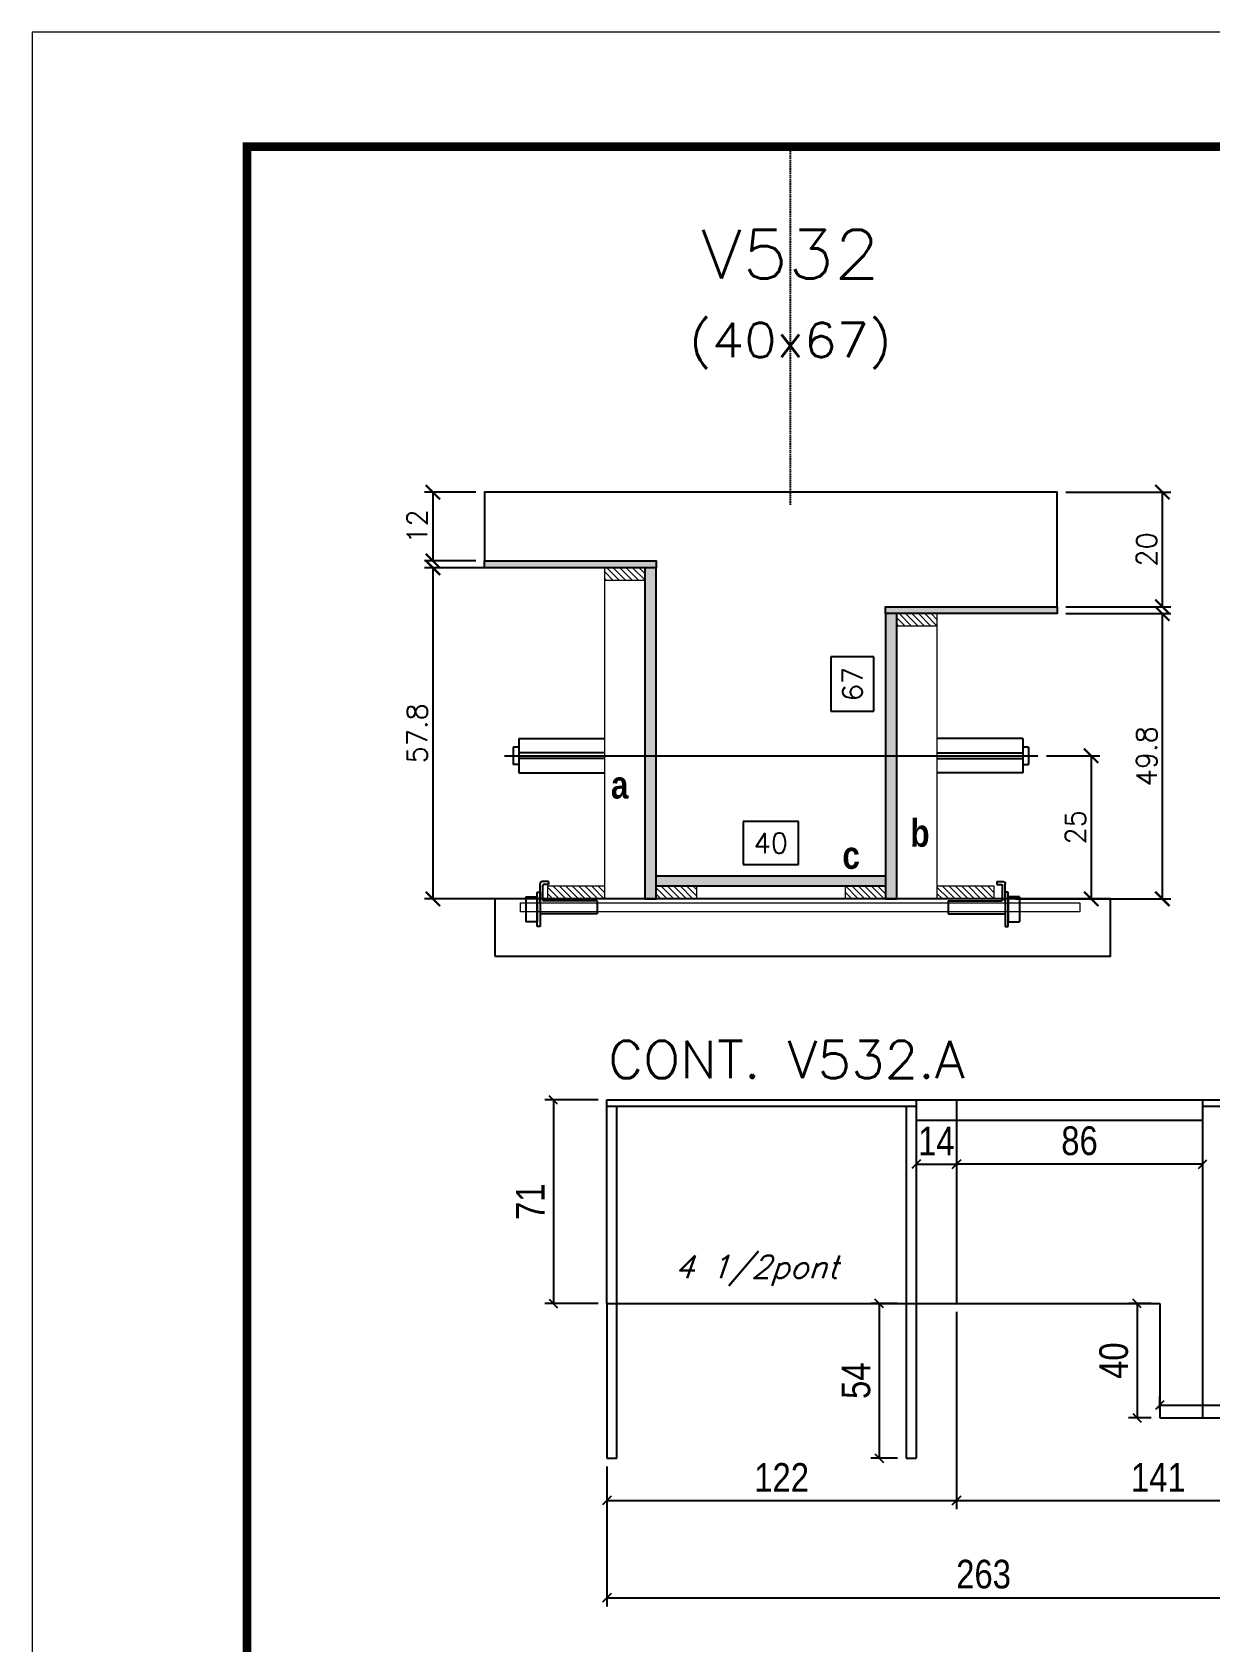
# Model space of a CAD drawing. Extents: x -21493 to -15213, y -12134 to 11887.
# Drawn here: x -16738 to -16327, y 2137 to 2699 of the extents above; entities that cross this region are included whole.
import ezdxf
from ezdxf.enums import TextEntityAlignment as Align

# ---------------------------------------------------------------- set-up
doc = ezdxf.new("R2010")
doc.units = 0
doc.linetypes.add('DASHED', pattern=[0.75, 0.5, -0.25])
doc.linetypes.add('HIDDEN', pattern=[0.375, 0.25, -0.125])
for name, color, linetype in [('barrote', 251, 'Continuous'), ('COTA', 241, 'Continuous'), ('Cota Seção (2x)', 4, 'Continuous'), ('detalhes', 4, 'Continuous'), ('Painéis', 200, 'Continuous'), ('presilha', 1, 'Continuous'), ('SARR_2.2x7', 40, 'Continuous'), ('SARR_3.5x7', 81, 'Continuous'), ('TENSOR', 3, 'Continuous'), ('texto', 7, 'Continuous'), ('Texto de Titulo', 7, 'Continuous'), ('Texto Qtd Sarr', 242, 'Continuous')]:
    doc.layers.add(name, color=color, linetype=linetype)
for name, color, linetype, lineweight in [('CONCRETO', 251, 'Continuous', 25), ('Folhas', 255, 'Continuous', 9), ('Hachura', 251, 'Continuous', 9), ('Madeira', 126, 'Continuous', 18), ('SARRAFO DE PRESSAO', 251, 'DASHED', 9), ('SCO-___-LAJ', 2, 'Continuous', 0), ('Texto Seção', 7, 'Continuous', 15)]:
    doc.layers.add(name, color=color, linetype=linetype, lineweight=lineweight)
doc.styles.add('COTA TECNICA', font='techl___.ttf', dxfattribs={"height": 10})
doc.styles.add('REGUA-120', font='ROMANS.shx', dxfattribs={"height": 15})
doc.styles.add('Romans', font='romans.shx')
doc.styles.add('TECNICA', font='techb___.ttf', dxfattribs={"height": 10})
doc.dimstyles.new('Cota Seção (2x)', dxfattribs={"dimtxt": 7, "dimasz": 5, "dimexe": 3, "dimexo": 3, "dimgap": 2, "dimtad": 3, "dimdec": 1, "dimlfac": 0.5, "dimzin": 12, "dimdsep": 46, "dimtxsty": 'Romans', "dimblk": 'ARCHTICK', "dimcen": 0, "dimclrd": 4, "dimclre": 4, "dimclrt": 1, "dimadec": 1, "dimazin": 3, "dimtfac": 1, "dimtdec": 1, "dimtmove": 0, "dimatfit": 3, "dimldrblk": 'OBLIQUE', "dimfxl": 1, "dimtolj": 1, "dimtzin": 12, "dimarcsym": 0})
doc.dimstyles.new('Cota Seção interna', dxfattribs={"dimtxt": 7, "dimasz": 6, "dimexe": 0.18, "dimexo": 2, "dimgap": -4, "dimtad": 3, "dimdec": 1, "dimlfac": 0.5, "dimzin": 12, "dimdsep": 46, "dimtxsty": 'Romans', "dimblk": 'ARCHTICK', "dimcen": 0.09, "dimse1": 1, "dimse2": 1, "dimsd1": 1, "dimsd2": 1, "dimclrd": 180, "dimclre": 5, "dimclrt": 1, "dimadec": 0, "dimazin": 3, "dimtfac": 1, "dimtdec": 1, "dimtofl": 0, "dimtmove": 0, "dimatfit": 3, "dimldrblk": 'ARCHTICK', "dimfxl": 1, "dimtolj": 1, "dimtzin": 0, "dimarcsym": 0})
doc.dimstyles.new('PAINEL', dxfattribs={"dimtxt": 10, "dimasz": 3, "dimexe": 3, "dimexo": 3, "dimgap": 3, "dimtad": 1, "dimdec": 1, "dimzin": 12, "dimdsep": 46, "dimtxsty": 'COTA TECNICA', "dimblk1": 'OBLIQUE', "dimblk2": 'OBLIQUE', "dimsah": 1, "dimcen": 0.9, "dimclrd": 4, "dimclre": 4, "dimclrt": 240, "dimadec": 1, "dimazin": 3, "dimtfac": 1, "dimtdec": 1, "dimtmove": 0, "dimatfit": 3, "dimfxl": 1, "dimtolj": 1, "dimtzin": 12, "dimarcsym": 0})

# ---------------------------------------------------------------- blocks, each defined once
blk = doc.blocks.new('_ArchTick')
at = {"color": 0, "linetype": 'ByBlock', "const_width": 0.15}
blk.add_lwpolyline([(-0.5, -0.5), (0.5, 0.5)], dxfattribs=at)
blk = doc.blocks.new('*D412')
at = {"layer": 'COTA', "color": 4, "lineweight": -2, "transparency": 16777216}
for p, q in [((-16377.52, 2495.67), (-16340.8, 2495.67)), ((-16343.8, 2396.07), (-16343.8, 2495.67)), ((-16395.12, 2396.07), (-16340.8, 2396.07))]:
    blk.add_line(p, q, dxfattribs=at)
at = {"layer": 'Defpoints', "color": 0, "transparency": 16777216}
for p in [(-16380.52, 2495.67), (-16343.8, 2495.67), (-16398.12, 2396.07)]:
    blk.add_point(p, dxfattribs=at)
at = {"layer": 'COTA', "color": 4, "lineweight": -2, "transparency": 16777216, "xscale": 5, "yscale": 5, "zscale": 5}
for p, rotation in [((-16343.8, 2495.67), 90), ((-16343.8, 2396.07), 270)]:
    blk.add_blockref('_ArchTick', p, dxfattribs=dict(at, rotation=rotation))
at = {"layer": 'COTA', "color": 1, "transparency": 16777216, "insert": (-16349.3, 2445.87), "char_height": 7, "attachment_point": 5, "rotation": 90, "style": 'Romans'}
blk.add_mtext('\\A1;49.8', dxfattribs=at)
blk = doc.blocks.new('_Oblique')
at = {"color": 0, "linetype": 'ByBlock', "lineweight": -2}
blk.add_line((-0.5, -0.5), (0.5, 0.5), dxfattribs=at)
blk = doc.blocks.new('*D413')
at = {"layer": 'COTA', "color": 4, "lineweight": -2, "transparency": 16777216}
for p, q in [((-16377.52, 2538.07), (-16340.8, 2538.07)), ((-16343.8, 2498.07), (-16343.8, 2538.07)), ((-16377.52, 2498.07), (-16340.8, 2498.07))]:
    blk.add_line(p, q, dxfattribs=at)
at = {"layer": 'Defpoints', "color": 0, "transparency": 16777216}
for p in [(-16380.52, 2538.07), (-16343.8, 2538.07), (-16380.52, 2498.07)]:
    blk.add_point(p, dxfattribs=at)
at = {"layer": 'COTA', "color": 4, "lineweight": -2, "transparency": 16777216, "xscale": 5, "yscale": 5, "zscale": 5}
for p, rotation in [((-16343.8, 2538.07), 90), ((-16343.8, 2498.07), 270)]:
    blk.add_blockref('_ArchTick', p, dxfattribs=dict(at, rotation=rotation))
at = {"layer": 'COTA', "color": 1, "transparency": 16777216, "insert": (-16349.3, 2518.07), "char_height": 7, "attachment_point": 5, "rotation": 90, "style": 'Romans'}
blk.add_mtext('\\A1;20', dxfattribs=at)
blk = doc.blocks.new('*D414')
at = {"layer": 'Cota Seção (2x)', "color": 180, "lineweight": -2, "transparency": 16777216}
for p, q in [((-16444.52, 2480.57), (-16459.52, 2480.57)), ((-16459.52, 2480.57), (-16459.52, 2461.57)), ((-16444.52, 2461.57), (-16444.52, 2480.57)), ((-16459.52, 2461.57), (-16444.52, 2461.57))]:
    blk.add_line(p, q, dxfattribs=at)
at = {"layer": 'Defpoints', "color": 0, "transparency": 16777216}
for p in [(-16440.52, 2538.07), (-16440.52, 2538.07), (-16440.52, 2404.07)]:
    blk.add_point(p, dxfattribs=at)
at = {"layer": 'Cota Seção (2x)', "color": 1, "transparency": 16777216, "insert": (-16452.02, 2471.07), "char_height": 7, "attachment_point": 5, "rotation": 90, "style": 'Romans'}
blk.add_mtext('\\A1;67', dxfattribs=at)
blk = doc.blocks.new('PRESILHA METÁLICA 1')
at = {"layer": 'presilha'}
for p, q in [((7.5, 10.64), (7.5, 19.86)), ((12, 21), (8.64, 21)), ((9, 11.57), (9, 18.93)), ((12, 19.5), (9.57, 19.5)), ((12, 21), (12, 19.5)), ((0, 13), (6, 13)), ((0, 13), (0, 0)), ((6, 15.5), (7.5, 15.5)), ((6, -2.5), (6, 15.5)), ((6, 13), (6, 0)), ((7.5, 15.5), (7.5, -2.5)), ((37.5, 11), (9.57, 11)), ((37.5, 11), (37.5, 4.1)), ((6, 0), (0, 0)), ((37.5, 4.1), (7.5, 4.1)), ((7.5, -2.5), (6, -2.5))]:
    blk.add_line(p, q, dxfattribs=at)
for centre, radius, start, end in [((8.64, 19.86), 1.14, 90, 180), ((9.57, 18.93), 0.57, 90, 180), ((9.57, 11.57), 0.57, 180, 270)]:
    blk.add_arc(centre, radius, start, end, dxfattribs=at)
blk = doc.blocks.new('*D418')
at = {"layer": 'Cota Seção (2x)', "color": 180, "lineweight": -2, "transparency": 16777216}
for p, q in [((-16470.85, 2423.07), (-16490.19, 2423.07)), ((-16490.19, 2423.07), (-16490.19, 2408.07)), ((-16470.85, 2408.07), (-16470.85, 2423.07)), ((-16490.19, 2408.07), (-16470.85, 2408.07))]:
    blk.add_line(p, q, dxfattribs=at)
at = {"layer": 'Defpoints', "color": 0, "transparency": 16777216}
for p in [(-16440.52, 2404.07), (-16520.52, 2396.07), (-16440.52, 2396.07)]:
    blk.add_point(p, dxfattribs=at)
at = {"layer": 'Cota Seção (2x)', "color": 1, "transparency": 16777216, "insert": (-16480.52, 2415.57), "char_height": 7, "attachment_point": 5, "style": 'Romans'}
blk.add_mtext('\\A1;40', dxfattribs=at)
blk = doc.blocks.new('*D419')
at = {"layer": 'COTA', "color": 4, "lineweight": -2, "transparency": 16777216}
for p, q in [((-16541.52, 2511.67), (-16601.49, 2511.67)), ((-16598.49, 2511.67), (-16598.49, 2396.07)), ((-16541.52, 2396.07), (-16601.49, 2396.07))]:
    blk.add_line(p, q, dxfattribs=at)
at = {"layer": 'Defpoints', "color": 0, "transparency": 16777216}
for p in [(-16538.52, 2511.67), (-16598.49, 2396.07), (-16538.52, 2396.07)]:
    blk.add_point(p, dxfattribs=at)
at = {"layer": 'COTA', "color": 4, "lineweight": -2, "transparency": 16777216, "xscale": 5, "yscale": 5, "zscale": 5}
for p, rotation in [((-16598.49, 2511.67), 90), ((-16598.49, 2396.07), 270)]:
    blk.add_blockref('_ArchTick', p, dxfattribs=dict(at, rotation=rotation))
at = {"layer": 'COTA', "color": 1, "transparency": 16777216, "insert": (-16603.99, 2453.87), "char_height": 7, "attachment_point": 5, "rotation": 90, "style": 'Romans'}
blk.add_mtext('\\A1;57.8', dxfattribs=at)
blk = doc.blocks.new('*D420')
at = {"layer": 'COTA', "color": 4, "lineweight": -2, "transparency": 16777216}
for p, q in [((-16384.22, 2446.04), (-16365.66, 2446.04)), ((-16368.66, 2446.04), (-16368.66, 2396.07)), ((-16384.22, 2396.07), (-16365.66, 2396.07))]:
    blk.add_line(p, q, dxfattribs=at)
at = {"layer": 'Defpoints', "color": 0, "transparency": 16777216}
for p in [(-16387.22, 2446.04), (-16387.22, 2396.07), (-16368.66, 2396.07)]:
    blk.add_point(p, dxfattribs=at)
at = {"layer": 'COTA', "color": 4, "lineweight": -2, "transparency": 16777216, "xscale": 5, "yscale": 5, "zscale": 5}
for p, rotation in [((-16368.66, 2446.04), 90), ((-16368.66, 2396.07), 270)]:
    blk.add_blockref('_ArchTick', p, dxfattribs=dict(at, rotation=rotation))
at = {"layer": 'COTA', "color": 1, "transparency": 16777216, "insert": (-16374.16, 2421.06), "char_height": 7, "attachment_point": 5, "rotation": 90, "style": 'Romans'}
blk.add_mtext('\\A1;25', dxfattribs=at)
blk = doc.blocks.new('titulo1')
at = {"layer": 'Defpoints', "color": 252, "linetype": 'HIDDEN', "ltscale": 2}
blk.add_line((0, 0), (0, 125), dxfattribs=at)
at = {"layer": 'Defpoints', "style": 'Romans', "oblique": 15}
blk.add_attdef('FOLHA', text='', height=10, dxfattribs=at).set_placement((0, 15.58), align=Align.MIDDLE_CENTER)
at = {"layer": 'Texto Qtd Sarr', "color": 3, "style": 'Romans', "oblique": 15}
for tag, height, p in [('TITULO', 17, (0, 71.45)), ('SEÇÃO', 12, (0, 41.55))]:
    blk.add_attdef(tag, text='', height=height, dxfattribs=at).set_placement(p, align=Align.MIDDLE_CENTER)
blk = doc.blocks.new('*D424')
at = {"layer": 'COTA', "color": 4, "lineweight": -2, "ltscale": 25, "transparency": 16777216}
for p, q in [((-16415.73, 2251.87), (-16415.73, 2183.06)), ((-16537.75, 2197.87), (-16537.75, 2183.06)), ((-16537.75, 2186.06), (-16415.73, 2186.06))]:
    blk.add_line(p, q, dxfattribs=at)
at = {"layer": 'Defpoints', "color": 0, "ltscale": 25, "transparency": 16777216}
for p in [(-16415.73, 2254.87), (-16537.75, 2200.87), (-16415.73, 2186.06)]:
    blk.add_point(p, dxfattribs=at)
at = {"layer": 'COTA', "color": 4, "lineweight": -2, "ltscale": 25, "transparency": 16777216, "xscale": 3, "yscale": 3, "zscale": 3, "rotation": 180}
blk.add_blockref('_Oblique', (-16537.75, 2186.06), dxfattribs=at)
at = {"layer": 'COTA', "color": 4, "lineweight": -2, "ltscale": 25, "transparency": 16777216, "xscale": 3, "yscale": 3, "zscale": 3}
blk.add_blockref('_Oblique', (-16415.73, 2186.06), dxfattribs=at)
at = {"layer": 'COTA', "color": 240, "ltscale": 25, "transparency": 16777216, "insert": (-16476.74, 2194.12), "char_height": 10, "attachment_point": 5, "style": 'COTA TECNICA'}
blk.add_mtext('\\A1;122', dxfattribs=at)
blk = doc.blocks.new('*D425')
at = {"layer": 'COTA', "color": 4, "lineweight": -2, "ltscale": 25, "transparency": 16777216}
for p, q in [((-16415.73, 2251.87), (-16415.73, 2183.06)), ((-16274.73, 2210.87), (-16274.73, 2183.06)), ((-16415.73, 2186.06), (-16274.73, 2186.06))]:
    blk.add_line(p, q, dxfattribs=at)
at = {"layer": 'Defpoints', "color": 0, "ltscale": 25, "transparency": 16777216}
for p in [(-16415.73, 2254.87), (-16274.73, 2213.87), (-16274.73, 2186.06)]:
    blk.add_point(p, dxfattribs=at)
at = {"layer": 'COTA', "color": 4, "lineweight": -2, "ltscale": 25, "transparency": 16777216, "xscale": 3, "yscale": 3, "zscale": 3, "rotation": 180}
blk.add_blockref('_Oblique', (-16415.73, 2186.06), dxfattribs=at)
at = {"layer": 'COTA', "color": 4, "lineweight": -2, "ltscale": 25, "transparency": 16777216, "xscale": 3, "yscale": 3, "zscale": 3}
blk.add_blockref('_Oblique', (-16274.73, 2186.06), dxfattribs=at)
at = {"layer": 'COTA', "color": 240, "ltscale": 25, "transparency": 16777216, "insert": (-16345.23, 2194.13), "char_height": 10, "attachment_point": 5, "style": 'COTA TECNICA'}
blk.add_mtext('\\A1;141', dxfattribs=at)
blk = doc.blocks.new('*D426')
at = {"layer": 'COTA', "color": 4, "lineweight": -2, "ltscale": 25, "transparency": 16777216}
for p, q in [((-16274.73, 2210.87), (-16274.73, 2149.07)), ((-16537.75, 2197.87), (-16537.75, 2149.07)), ((-16537.75, 2152.07), (-16274.73, 2152.07))]:
    blk.add_line(p, q, dxfattribs=at)
at = {"layer": 'Defpoints', "color": 0, "ltscale": 25, "transparency": 16777216}
for p in [(-16274.73, 2213.87), (-16537.75, 2200.87), (-16274.73, 2152.07)]:
    blk.add_point(p, dxfattribs=at)
at = {"layer": 'COTA', "color": 4, "lineweight": -2, "ltscale": 25, "transparency": 16777216, "xscale": 3, "yscale": 3, "zscale": 3, "rotation": 180}
blk.add_blockref('_Oblique', (-16537.75, 2152.07), dxfattribs=at)
at = {"layer": 'COTA', "color": 4, "lineweight": -2, "ltscale": 25, "transparency": 16777216, "xscale": 3, "yscale": 3, "zscale": 3}
blk.add_blockref('_Oblique', (-16274.73, 2152.07), dxfattribs=at)
at = {"layer": 'COTA', "color": 240, "ltscale": 25, "transparency": 16777216, "insert": (-16406.24, 2160.29), "char_height": 10, "attachment_point": 5, "style": 'COTA TECNICA'}
blk.add_mtext('\\A1;263', dxfattribs=at)
blk = doc.blocks.new('*D427')
at = {"layer": 'COTA', "color": 4, "lineweight": -2, "ltscale": 25, "transparency": 16777216}
for p, q in [((-16415.73, 2315.87), (-16415.73, 2300.47)), ((-16329.75, 2315.87), (-16329.75, 2300.47)), ((-16329.75, 2303.47), (-16415.73, 2303.47))]:
    blk.add_line(p, q, dxfattribs=at)
at = {"layer": 'Defpoints', "color": 0, "ltscale": 25, "transparency": 16777216}
for p in [(-16415.73, 2318.87), (-16329.75, 2318.87), (-16415.73, 2303.47)]:
    blk.add_point(p, dxfattribs=at)
at = {"layer": 'COTA', "color": 4, "lineweight": -2, "ltscale": 25, "transparency": 16777216, "xscale": 3, "yscale": 3, "zscale": 3, "rotation": 180}
blk.add_blockref('_Oblique', (-16415.73, 2303.47), dxfattribs=at)
at = {"layer": 'COTA', "color": 4, "lineweight": -2, "ltscale": 25, "transparency": 16777216, "xscale": 3, "yscale": 3, "zscale": 3}
blk.add_blockref('_Oblique', (-16329.75, 2303.47), dxfattribs=at)
at = {"layer": 'COTA', "color": 240, "ltscale": 25, "transparency": 16777216, "insert": (-16372.74, 2311.59), "char_height": 10, "attachment_point": 5, "style": 'COTA TECNICA'}
blk.add_mtext('\\A1;86', dxfattribs=at)
blk = doc.blocks.new('*D1018')
at = {"layer": 'COTA', "color": 4, "lineweight": -2, "ltscale": 25, "transparency": 16777216}
for p, q in [((-16429.75, 2315.87), (-16429.75, 2300.47)), ((-16415.73, 2315.87), (-16415.73, 2300.47)), ((-16429.75, 2303.47), (-16415.73, 2303.47))]:
    blk.add_line(p, q, dxfattribs=at)
at = {"layer": 'Defpoints', "color": 0, "ltscale": 25, "transparency": 16777216}
for p in [(-16429.75, 2318.87), (-16415.73, 2318.87), (-16415.73, 2303.47)]:
    blk.add_point(p, dxfattribs=at)
at = {"layer": 'COTA', "color": 4, "lineweight": -2, "ltscale": 25, "transparency": 16777216, "xscale": 3, "yscale": 3, "zscale": 3, "rotation": 180}
blk.add_blockref('_Oblique', (-16429.75, 2303.47), dxfattribs=at)
at = {"layer": 'COTA', "color": 4, "lineweight": -2, "ltscale": 25, "transparency": 16777216, "xscale": 3, "yscale": 3, "zscale": 3}
blk.add_blockref('_Oblique', (-16415.73, 2303.47), dxfattribs=at)
at = {"layer": 'COTA', "color": 240, "ltscale": 25, "transparency": 16777216, "insert": (-16422.74, 2311.54), "char_height": 10, "attachment_point": 5, "style": 'COTA TECNICA'}
blk.add_mtext('\\A1;14', dxfattribs=at)
blk = doc.blocks.new('*D1019')
at = {"layer": 'COTA', "color": 4, "lineweight": -2, "ltscale": 25, "transparency": 16777216}
for p, q in [((-16540.75, 2325.87), (-16559.44, 2325.87)), ((-16556.44, 2325.87), (-16556.44, 2254.87)), ((-16540.75, 2254.87), (-16559.44, 2254.87))]:
    blk.add_line(p, q, dxfattribs=at)
at = {"layer": 'Defpoints', "color": 0, "ltscale": 25, "transparency": 16777216}
for p in [(-16537.75, 2325.87), (-16556.44, 2254.87), (-16537.75, 2254.87)]:
    blk.add_point(p, dxfattribs=at)
at = {"layer": 'COTA', "color": 4, "lineweight": -2, "ltscale": 25, "transparency": 16777216, "xscale": 3, "yscale": 3, "zscale": 3}
for p, rotation in [((-16556.44, 2325.87), 90), ((-16556.44, 2254.87), 270)]:
    blk.add_blockref('_Oblique', p, dxfattribs=dict(at, rotation=rotation))
at = {"layer": 'COTA', "color": 240, "ltscale": 25, "transparency": 16777216, "insert": (-16564.52, 2290.37), "char_height": 10, "attachment_point": 5, "rotation": 90, "style": 'COTA TECNICA'}
blk.add_mtext('\\A1;71', dxfattribs=at)
blk = doc.blocks.new('*D997')
at = {"layer": 'COTA', "color": 4, "lineweight": -2, "transparency": 16777216}
for p, q in [((-16583.52, 2538.07), (-16601.49, 2538.07)), ((-16598.49, 2538.07), (-16598.49, 2514.07)), ((-16583.52, 2514.07), (-16601.49, 2514.07))]:
    blk.add_line(p, q, dxfattribs=at)
at = {"layer": 'Defpoints', "color": 0, "transparency": 16777216}
for p in [(-16580.52, 2538.07), (-16598.49, 2514.07), (-16580.52, 2514.07)]:
    blk.add_point(p, dxfattribs=at)
at = {"layer": 'COTA', "color": 4, "lineweight": -2, "transparency": 16777216, "xscale": 5, "yscale": 5, "zscale": 5}
for p, rotation in [((-16598.49, 2538.07), 90), ((-16598.49, 2514.07), 270)]:
    blk.add_blockref('_ArchTick', p, dxfattribs=dict(at, rotation=rotation))
at = {"layer": 'COTA', "color": 1, "transparency": 16777216, "insert": (-16603.99, 2526.07), "char_height": 7, "attachment_point": 5, "rotation": 90, "style": 'Romans'}
blk.add_mtext('\\A1;12', dxfattribs=at)
blk = doc.blocks.new('*D998')
at = {"layer": 'COTA', "color": 4, "lineweight": -2, "ltscale": 25, "transparency": 16777216}
for p, q in [((-16344.75, 2217.87), (-16344.75, 2222.37)), ((-16274.73, 2217.87), (-16274.73, 2222.37)), ((-16344.75, 2219.37), (-16274.73, 2219.37))]:
    blk.add_line(p, q, dxfattribs=at)
at = {"layer": 'Defpoints', "color": 0, "ltscale": 25, "transparency": 16777216}
for p in [(-16344.75, 2214.87), (-16274.73, 2219.37), (-16274.73, 2214.87)]:
    blk.add_point(p, dxfattribs=at)
at = {"layer": 'COTA', "color": 4, "lineweight": -2, "ltscale": 25, "transparency": 16777216, "xscale": 3, "yscale": 3, "zscale": 3, "rotation": 180}
blk.add_blockref('_Oblique', (-16344.75, 2219.37), dxfattribs=at)
at = {"layer": 'COTA', "color": 4, "lineweight": -2, "ltscale": 25, "transparency": 16777216, "xscale": 3, "yscale": 3, "zscale": 3}
blk.add_blockref('_Oblique', (-16274.73, 2219.37), dxfattribs=at)
at = {"layer": 'COTA', "color": 240, "ltscale": 25, "transparency": 16777216, "insert": (-16309.74, 2227.47), "char_height": 10, "attachment_point": 5, "style": 'COTA TECNICA'}
blk.add_mtext('\\A1;70', dxfattribs=at)
blk = doc.blocks.new('*D999')
at = {"layer": 'COTA', "color": 4, "lineweight": -2, "ltscale": 25, "transparency": 16777216}
for p, q in [((-16347.75, 2254.87), (-16355.66, 2254.87)), ((-16352.66, 2254.87), (-16352.66, 2214.87)), ((-16347.75, 2214.87), (-16355.66, 2214.87))]:
    blk.add_line(p, q, dxfattribs=at)
at = {"layer": 'Defpoints', "color": 0, "ltscale": 25, "transparency": 16777216}
for p in [(-16344.75, 2254.87), (-16352.66, 2214.87), (-16344.75, 2214.87)]:
    blk.add_point(p, dxfattribs=at)
at = {"layer": 'COTA', "color": 4, "lineweight": -2, "ltscale": 25, "transparency": 16777216, "xscale": 3, "yscale": 3, "zscale": 3}
for p, rotation in [((-16352.66, 2254.87), 90), ((-16352.66, 2214.87), 270)]:
    blk.add_blockref('_Oblique', p, dxfattribs=dict(at, rotation=rotation))
at = {"layer": 'COTA', "color": 240, "ltscale": 25, "transparency": 16777216, "insert": (-16360.76, 2234.87), "char_height": 10, "attachment_point": 5, "rotation": 90, "style": 'COTA TECNICA'}
blk.add_mtext('\\A1;40', dxfattribs=at)
blk = doc.blocks.new('*D1028')
at = {"layer": 'Defpoints', "color": 0, "ltscale": 25, "transparency": 16777216}
for p in [(-16433.25, 2254.87), (-16442.65, 2200.87), (-16433.25, 2200.87)]:
    blk.add_point(p, dxfattribs=at)
at = {"layer": 'SARR_3.5x7', "color": 4, "lineweight": -2, "ltscale": 25, "transparency": 16777216}
for p, q in [((-16436.25, 2254.87), (-16445.65, 2254.87)), ((-16442.65, 2254.87), (-16442.65, 2200.87)), ((-16436.25, 2200.87), (-16445.65, 2200.87))]:
    blk.add_line(p, q, dxfattribs=at)
at = {"layer": 'SARR_3.5x7', "color": 4, "lineweight": -2, "ltscale": 25, "transparency": 16777216, "xscale": 3, "yscale": 3, "zscale": 3}
for p, rotation in [((-16442.65, 2254.87), 90), ((-16442.65, 2200.87), 270)]:
    blk.add_blockref('_Oblique', p, dxfattribs=dict(at, rotation=rotation))
at = {"layer": 'SARR_3.5x7', "color": 240, "ltscale": 25, "transparency": 16777216, "insert": (-16450.75, 2227.87), "char_height": 10, "attachment_point": 5, "rotation": 90, "style": 'COTA TECNICA'}
blk.add_mtext('\\A1;54', dxfattribs=at)
blk = doc.blocks.new('9999999999')
at = {"layer": 'Folhas'}
blk.add_lwpolyline([(98138.98, 34190.21), (99623.98, 34190.21), (99623.98, 35240.21), (98138.98, 35240.21)], close=True, dxfattribs=at)
at = {"layer": 'Folhas', "color": 30, "const_width": 3}
blk.add_lwpolyline([(98213.98, 34230.21), (99583.98, 34230.21), (99583.98, 35200.21), (98213.98, 35200.21)], close=True, dxfattribs=at)

msp = doc.modelspace()

# ---------------------------------------------------------------- hatches: boundary and pattern name
at = {"layer": 'Hachura'}
h = msp.add_hatch(color=256, dxfattribs=at)
h.dxf.hatch_style = 1
h.paths.add_polyline_path([(-16580.52, 2511.67), (-16580.52, 2514.07), (-16520.52, 2514.07), (-16520.52, 2511.67)])
h = msp.add_hatch(dxfattribs=at)
h.set_pattern_fill('ANSI31', color=256, scale=0.5, angle=270, style=0)
h.set_pattern_definition([(315, (6367.298, -5795.9738), (1.12253202, 1.12253202), [])])
h.paths.add_polyline_path([(-16538.52, 2507.27), (-16538.52, 2511.67), (-16524.52, 2511.67), (-16524.52, 2507.27)])
h = msp.add_hatch(color=256, dxfattribs=at)
h.dxf.hatch_style = 1
h.paths.add_polyline_path([(-16520.52, 2511.67), (-16524.52, 2511.67), (-16524.52, 2396.07), (-16520.52, 2396.07)])
h = msp.add_hatch(color=256, dxfattribs=at)
h.dxf.hatch_style = 1
h.paths.add_polyline_path([(-16440.52, 2495.67), (-16440.52, 2498.07), (-16380.52, 2498.07), (-16380.52, 2495.67)])
h = msp.add_hatch(color=256, dxfattribs=at)
h.dxf.hatch_style = 1
h.paths.add_polyline_path([(-16436.52, 2495.67), (-16440.52, 2495.67), (-16440.52, 2396.07), (-16436.52, 2396.07)])
h = msp.add_hatch(dxfattribs=at)
h.set_pattern_fill('ANSI31', color=256, scale=0.5, angle=270, style=0)
h.set_pattern_definition([(315, (6469.298, -5811.9738), (1.12253202, 1.12253202), [])])
h.paths.add_polyline_path([(-16436.52, 2491.27), (-16436.52, 2495.67), (-16422.52, 2495.67), (-16422.52, 2491.27)])
h = msp.add_hatch(dxfattribs=at)
h.set_pattern_fill('ANSI31', color=256, scale=0.5, angle=270, style=0)
h.set_pattern_definition([(315, (6333.298, -5833.5738), (1.12253202, 1.12253202), [])])
h.paths.add_polyline_path([(-16538.52, 2396.07), (-16538.52, 2400.47), (-16558.52, 2400.47), (-16558.52, 2396.07)])
h = msp.add_hatch(color=256, dxfattribs=at)
h.dxf.hatch_style = 1
h.paths.add_polyline_path([(-16520.52, 2400.47), (-16520.52, 2404.07), (-16440.52, 2404.07), (-16440.52, 2400.47)])
h = msp.add_hatch(dxfattribs=at)
h.set_pattern_fill('ANSI31', color=256, scale=0.5, angle=270, style=0)
h.set_pattern_definition([(315, (6436.1001, -5833.5738), (1.12253202, 1.12253202), [])])
h.paths.add_polyline_path([(-16520.52, 2396.07), (-16520.52, 2400.47), (-16506.52, 2400.47), (-16506.52, 2396.07)])
h = msp.add_hatch(dxfattribs=at)
h.set_pattern_fill('ANSI31', color=256, scale=0.5, angle=270, style=0)
h.set_pattern_definition([(315, (6478.098, -5833.5738), (1.12253202, 1.12253202), [])])
h.paths.add_polyline_path([(-16440.52, 2396.07), (-16440.52, 2400.47), (-16454.52, 2400.47), (-16454.52, 2396.07)])
h = msp.add_hatch(dxfattribs=at)
h.set_pattern_fill('ANSI31', color=256, scale=0.5, angle=270, style=0)
h.set_pattern_definition([(315, (6469.298, -5833.5738), (1.12253202, 1.12253202), [])])
h.paths.add_polyline_path([(-16402.52, 2396.07), (-16402.52, 2400.47), (-16422.52, 2400.47), (-16422.52, 2396.07)])

# ---------------------------------------------------------------- linework, layer by layer
at = {"ltscale": 3}
for p, q in [((-16568.52, 2452.04), (-16568.52, 2440.04)), ((-16568.52, 2452.04), (-16538.52, 2452.04)), ((-16392.52, 2452.04), (-16422.52, 2452.04)), ((-16392.52, 2452.04), (-16392.52, 2440.04)), ((-16570.52, 2449.04), (-16570.52, 2443.04)), ((-16568.52, 2449.04), (-16570.52, 2449.04)), ((-16538.52, 2447.04), (-16568.52, 2447.04)), ((-16538.52, 2445.04), (-16568.52, 2445.04)), ((-16422.52, 2447.04), (-16392.52, 2447.04)), ((-16422.52, 2445.04), (-16392.52, 2445.04)), ((-16390.52, 2449.04), (-16392.52, 2449.04)), ((-16390.52, 2449.04), (-16390.52, 2443.04)), ((-16568.52, 2443.04), (-16570.52, 2443.04)), ((-16568.52, 2440.04), (-16538.52, 2440.04)), ((-16392.52, 2440.04), (-16422.52, 2440.04)), ((-16392.52, 2443.04), (-16390.52, 2443.04))]:
    msp.add_line(p, q, dxfattribs=at)
at = {"layer": 'barrote'}
msp.add_lwpolyline([(-16576.89, 2376.07), (-16361.92, 2376.07), (-16361.92, 2396.07), (-16576.89, 2396.07)], close=True, dxfattribs=at)
at = {"layer": 'CONCRETO'}
msp.add_lwpolyline([(-16440.52, 2498.07), (-16380.52, 2498.07), (-16380.52, 2538.07), (-16440.52, 2538.07), (-16440.52, 2538.07), (-16580.52, 2538.07), (-16580.52, 2514.07)], dxfattribs=at)
at = {"layer": 'Madeira'}
for points in [[(-16538.52, 2507.27), (-16538.52, 2511.67), (-16524.52, 2511.67), (-16524.52, 2507.27)], [(-16538.52, 2511.67), (-16524.52, 2511.67), (-16524.52, 2396.07), (-16538.52, 2396.07)], [(-16436.52, 2491.27), (-16436.52, 2495.67), (-16422.52, 2495.67), (-16422.52, 2491.27)], [(-16436.52, 2495.67), (-16422.52, 2495.67), (-16422.52, 2396.07), (-16436.52, 2396.07)], [(-16538.52, 2396.07), (-16538.52, 2400.47), (-16558.52, 2400.47), (-16558.52, 2396.07)], [(-16520.52, 2396.07), (-16520.52, 2400.47), (-16506.52, 2400.47), (-16506.52, 2396.07)], [(-16440.52, 2396.07), (-16440.52, 2400.47), (-16454.52, 2400.47), (-16454.52, 2396.07)], [(-16402.52, 2396.07), (-16402.52, 2400.47), (-16422.52, 2400.47), (-16422.52, 2396.07)]]:
    msp.add_lwpolyline(points, close=True, dxfattribs=at)
at = {"layer": 'Painéis'}
for p, q in [((-16537.75, 2325.87), (-16429.75, 2325.87)), ((-16429.75, 2325.87), (-16344.75, 2325.87)), ((-16344.75, 2325.87), (-16274.73, 2325.87)), ((-16537.75, 2254.87), (-16429.75, 2254.87)), ((-16429.75, 2254.87), (-16344.75, 2254.87)), ((-16344.75, 2254.87), (-16344.75, 2214.87)), ((-16344.75, 2214.87), (-16274.73, 2214.87))]:
    msp.add_line(p, q, dxfattribs=at)
at = {"layer": 'Painéis', "ltscale": 25}
for p, q in [((-16537.75, 2254.87), (-16537.75, 2325.87)), ((-16415.73, 2325.87), (-16415.73, 2254.87))]:
    msp.add_line(p, q, dxfattribs=at)
at = {"layer": 'Painéis'}
for points in [[(-16580.52, 2511.67), (-16580.52, 2514.07), (-16520.52, 2514.07), (-16520.52, 2511.67)], [(-16520.52, 2511.67), (-16524.52, 2511.67), (-16524.52, 2396.07), (-16520.52, 2396.07)], [(-16440.52, 2495.67), (-16440.52, 2498.07), (-16380.52, 2498.07), (-16380.52, 2495.67)], [(-16436.52, 2495.67), (-16440.52, 2495.67), (-16440.52, 2396.07), (-16436.52, 2396.07)], [(-16520.52, 2400.47), (-16520.52, 2404.07), (-16440.52, 2404.07), (-16440.52, 2400.47)]]:
    msp.add_lwpolyline(points, close=True, dxfattribs=at)
at = {"layer": 'SARR_2.2x7', "linetype": 'Continuous'}
for p, q in [((-16537.75, 2323.67), (-16429.75, 2323.67)), ((-16329.75, 2323.67), (-16289.73, 2323.67)), ((-16429.75, 2318.87), (-16415.73, 2318.87)), ((-16415.73, 2318.87), (-16329.75, 2318.87))]:
    msp.add_line(p, q, dxfattribs=at)
at = {"layer": 'SARR_3.5x7'}
for p, q in [((-16534.25, 2200.87), (-16534.25, 2323.67)), ((-16433.25, 2323.67), (-16433.25, 2200.87)), ((-16429.75, 2325.87), (-16429.75, 2200.87)), ((-16329.75, 2325.87), (-16329.75, 2214.87))]:
    msp.add_line(p, q, dxfattribs=at)
at = {"layer": 'SARR_3.5x7', "ltscale": 25}
for p, q in [((-16537.75, 2254.87), (-16537.75, 2200.87)), ((-16537.75, 2200.87), (-16534.25, 2200.87)), ((-16433.25, 2200.87), (-16429.75, 2200.87))]:
    msp.add_line(p, q, dxfattribs=at)
at = {"layer": 'SCO-___-LAJ', "color": 1}
msp.add_lwpolyline([(-16567.88, 2394.74), (-16372.58, 2394.74), (-16372.58, 2391.54), (-16567.88, 2391.54)], close=True, dxfattribs=at)
at = {"layer": 'TENSOR', "linetype": 'HIDDEN', "ltscale": 0.5}
msp.add_line((-16573.52, 2446.04), (-16387.22, 2446.04), dxfattribs=at)

# ---------------------------------------------------------------- block references
at = {"layer": 'presilha', "yscale": 0.6666666666666666, "zscale": 0.6666666666666666}
for p, xscale in [((-16566.1, 2388.1), 0.6666666666666666), ((-16393.65, 2388.1), -0.6666666666666666)]:
    msp.add_blockref('PRESILHA METÁLICA 1', p, dxfattribs=dict(at, xscale=xscale))
at = {"layer": 'SARRAFO DE PRESSAO', "color": 6, "linetype": 'ByBlock'}
msp.add_blockref('9999999999', (-114877.39, -32541.57), dxfattribs=at)
at = {"layer": 'Texto Seção'}
ref = msp.add_blockref('titulo1', (-16473.68, 2533.63), dxfattribs=at)
ref.add_attrib('TITULO', 'V532', dxfattribs={"layer": 'Texto de Titulo', "color": 7, "height": 17, "style": 'Romans', "width": 1.1}).set_placement((-16473.68, 2621.13), align=Align.MIDDLE_CENTER)
ref.add_attrib('SEÇÃO', '(40x67)', dxfattribs={"layer": 'Texto de Titulo', "color": 7, "height": 12, "style": 'Romans', "width": 1.1}).set_placement((-16473.68, 2591.13), align=Align.MIDDLE_CENTER)

# ---------------------------------------------------------------- texts
at = {"layer": 'detalhes', "style": 'TECNICA'}
for s, p in [('a', (-16536.35, 2431.1)), ('b', (-16431.81, 2414.26)), ('c', (-16455.54, 2406.56))]:
    msp.add_text(s, height=9.6, dxfattribs=at).set_placement(p)
at = {"layer": 'texto', "color": 2, "insert": (-16485.5, 2266.29), "char_height": 8, "attachment_point": 5, "style": 'Romans'}
msp.add_mtext('{\\Q19;\\C256;4 1/2pont}', dxfattribs=at)
at = {"layer": 'Texto Seção', "style": 'REGUA-120', "width": 1.05}
msp.add_text('CONT. V532.A', height=13, dxfattribs=at).set_placement((-16537.33, 2333.49))

# ---------------------------------------------------------------- dimensions: what is measured, and where the dimension line sits
at = {"layer": 'COTA'}
for base, p1, p2, picture, middle in [((-16598.49, 2514.07), (-16580.52, 2538.07), (-16580.52, 2514.07), '*D997', (-16603.99, 2526.07)), ((-16343.8, 2538.07), (-16380.52, 2498.07), (-16380.52, 2538.07), '*D413', (-16349.3, 2518.07)), ((-16598.49, 2396.07), (-16538.52, 2511.67), (-16538.52, 2396.07), '*D419', (-16603.99, 2453.87)), ((-16343.8, 2495.67), (-16398.12, 2396.07), (-16380.52, 2495.67), '*D412', (-16349.3, 2445.87)), ((-16368.66, 2396.07), (-16387.22, 2446.04), (-16387.22, 2396.07), '*D420', (-16374.16, 2421.06))]:
    dim = msp.add_linear_dim(base=base, p1=p1, p2=p2, angle=90, dimstyle='Cota Seção (2x)', dxfattribs=at)
    dim.commit()
    dim.dimension.update_dxf_attribs({"geometry": picture, "text_midpoint": middle})
at = {"layer": 'COTA', "ltscale": 25}
for base, p1, p2, picture, middle in [((-16556.44, 2254.87), (-16537.75, 2325.87), (-16537.75, 2254.87), '*D1019', (-16564.52, 2290.37)), ((-16352.66, 2214.87), (-16344.75, 2254.87), (-16344.75, 2214.87), '*D999', (-16360.76, 2234.87))]:
    dim = msp.add_linear_dim(base=base, p1=p1, p2=p2, angle=90, dimstyle='PAINEL', dxfattribs=at)
    dim.commit()
    dim.dimension.update_dxf_attribs({"geometry": picture, "text_midpoint": middle})
dim = msp.add_linear_dim(base=(-16415.73, 2303.47), p1=(-16429.75, 2318.87), p2=(-16415.73, 2318.87), dimstyle='PAINEL', dxfattribs=at)
dim.commit()
dim.dimension.update_dxf_attribs({"geometry": '*D1018', "text_midpoint": (-16422.74, 2303.47), "dimtype": 160})
for base, p1, p2, picture, middle in [((-16415.73, 2303.47), (-16329.75, 2318.87), (-16415.73, 2318.87), '*D427', (-16372.74, 2311.59)), ((-16415.73, 2186.06), (-16537.75, 2200.87), (-16415.73, 2254.87), '*D424', (-16476.74, 2194.12)), ((-16274.73, 2219.37), (-16344.75, 2214.87), (-16274.73, 2214.87), '*D998', (-16309.74, 2227.47)), ((-16274.73, 2152.07), (-16537.75, 2200.87), (-16274.73, 2213.87), '*D426', (-16406.24, 2160.29))]:
    dim = msp.add_linear_dim(base=base, p1=p1, p2=p2, dimstyle='PAINEL', dxfattribs=at)
    dim.commit()
    dim.dimension.update_dxf_attribs({"geometry": picture, "text_midpoint": middle})
dim = msp.add_linear_dim(base=(-16274.73, 2186.06), p1=(-16415.73, 2254.87), p2=(-16274.73, 2213.87), dimstyle='PAINEL', override={"dimtmove": 1}, dxfattribs=at)
dim.commit()
dim.dimension.update_dxf_attribs({"geometry": '*D425', "text_midpoint": (-16345.23, 2194.13)})
at = {"layer": 'Cota Seção (2x)'}
dim = msp.add_linear_dim(base=(-16440.52, 2538.07), p1=(-16440.52, 2404.07), p2=(-16440.52, 2538.07), angle=90, dimstyle='Cota Seção interna', dxfattribs=at)
dim.commit()
dim.dimension.update_dxf_attribs({"geometry": '*D414', "text_midpoint": (-16452.02, 2471.07)})
dim = msp.add_linear_dim(base=(-16440.52, 2404.07), p1=(-16520.52, 2396.07), p2=(-16440.52, 2396.07), dimstyle='Cota Seção interna', dxfattribs=at)
dim.commit()
dim.dimension.update_dxf_attribs({"geometry": '*D418', "text_midpoint": (-16480.52, 2415.57)})
at = {"layer": 'SARR_3.5x7', "ltscale": 25}
dim = msp.add_linear_dim(base=(-16442.65, 2200.87), p1=(-16433.25, 2254.87), p2=(-16433.25, 2200.87), angle=90, dimstyle='PAINEL', dxfattribs=at)
dim.commit()
dim.dimension.update_dxf_attribs({"geometry": '*D1028', "text_midpoint": (-16450.75, 2227.87)})

doc.saveas('drawing.dxf')
